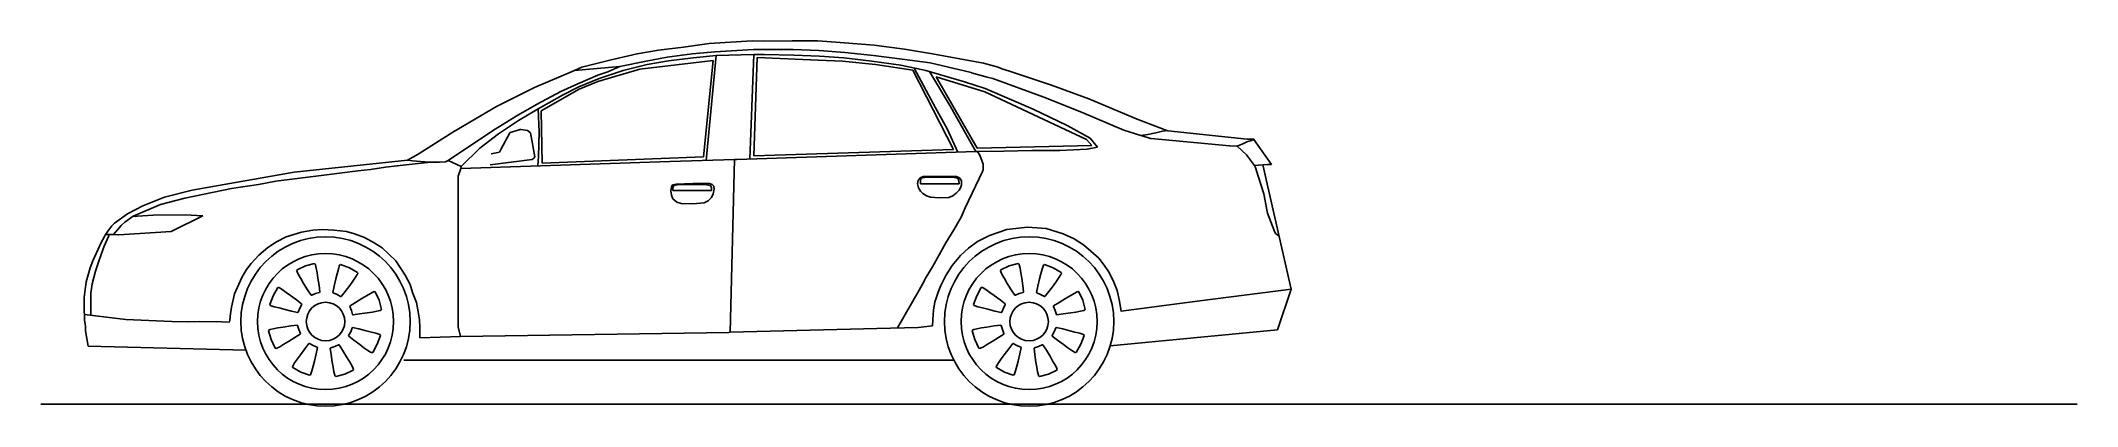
# Model space of a CAD drawing. Header units: millimetres. Extents: x 1999 to 14390, y 80 to 2302.
import ezdxf

# ---------------------------------------------------------------- set-up
doc = ezdxf.new("R2010")
doc.units = ezdxf.units.MM
doc.layers.add('1', color=7, linetype='Continuous')

msp = doc.modelspace()

# ---------------------------------------------------------------- linework, layer by layer
for p, q in [((5757, 2245), (5629, 2223)), ((5911, 2264), (5757, 2245)), ((6066, 2286), (5911, 2264)), ((5962, 2222), (6100, 2235)), ((6328, 2301), (6066, 2286)), ((6100, 2235), (6335, 2249)), ((6394, 2300), (6328, 2301)), ((6335, 2249), (6337, 2249)), ((6400, 2249), (6337, 2249)), ((6571, 2302), (6394, 2300)), ((6400, 2249), (6400, 2249)), ((6400, 2249), (6578, 2248)), ((6727, 2301), (6571, 2302)), ((6734, 2243), (6578, 2248)), ((6889, 2290), (6727, 2301)), ((6736, 2243), (6734, 2243)), ((6892, 2231), (6736, 2243)), ((7071, 2275), (6889, 2290)), ((7066, 2212), (6892, 2231)), ((7254, 2251), (7071, 2275)), ((7425, 2223), (7254, 2251)), ((5247, 2122), (5003, 2018)), ((5292, 2141), (5247, 2122)), ((5469, 2186), (5292, 2141)), ((5450, 2114), (5394, 2095)), ((5396, 2072), (5542, 2121)), ((5522, 2145), (5450, 2114)), ((5629, 2223), (5469, 2186)), ((5522, 2145), (5682, 2178)), ((5542, 2121), (5689, 2158)), ((5682, 2178), (5810, 2202)), ((5689, 2158), (5819, 2181)), ((5962, 2222), (5810, 2202)), ((5819, 2181), (5968, 2198)), ((5968, 2198), (6108, 2213)), ((6108, 2213), (6337, 2218)), ((6337, 2218), (6400, 2218)), ((6400, 2218), (6581, 2215)), ((6581, 2215), (6737, 2209)), ((6737, 2209), (6886, 2198)), ((6886, 2198), (7055, 2179)), ((7055, 2179), (7232, 2153)), ((7066, 2212), (7241, 2190)), ((7232, 2153), (7384, 2122)), ((7410, 2167), (7241, 2190)), ((7314, 2136), (7444, 1894)), ((7384, 2122), (7620, 2053)), ((7537, 1898), (7406, 2116)), ((7660, 2109), (7410, 2167)), ((7735, 2165), (7425, 2223)), ((7662, 2108), (7660, 2109)), ((7758, 2080), (7662, 2108)), ((7825, 2141), (7735, 2165)), ((7847, 2132), (7825, 2141)), ((7893, 2118), (7847, 2132)), ((8149, 2033), (7893, 2118)), ((5003, 2018), (4773, 1902)), ((5164, 1993), (5016, 1915)), ((5267, 2041), (5164, 1993)), ((5173, 1972), (5273, 2022)), ((5389, 2093), (5267, 2041)), ((5273, 2022), (5396, 2072)), ((5394, 2095), (5389, 2093)), ((7620, 2053), (7745, 2011)), ((7745, 2011), (8038, 1887)), ((7792, 2072), (7758, 2080)), ((8103, 1959), (7792, 2072)), ((8376, 1949), (8149, 2033)), ((4773, 1902), (4507, 1747)), ((5016, 1915), (4891, 1843)), ((4907, 1818), (5026, 1888)), ((5026, 1888), (5173, 1972)), ((7444, 1894), (7515, 1766)), ((7689, 1629), (7537, 1898)), ((8038, 1887), (8245, 1787)), ((8331, 1868), (8103, 1959)), ((8589, 1759), (8331, 1868)), ((8671, 1826), (8376, 1949)), ((4507, 1747), (4295, 1612)), ((4765, 1765), (4639, 1681)), ((4671, 1650), (4785, 1737)), ((4891, 1843), (4765, 1765)), ((4785, 1737), (4907, 1818)), ((4853, 1743), (4799, 1640)), ((4854, 1744), (4853, 1743)), ((4856, 1745), (4854, 1744)), ((4910, 1761), (4856, 1745)), ((4912, 1762), (4910, 1761)), ((4918, 1763), (4912, 1762)), ((4923, 1763), (4918, 1763)), ((4960, 1757), (4923, 1763)), ((4980, 1743), (4960, 1757)), ((7515, 1766), (7579, 1625)), ((8245, 1787), (8385, 1710)), ((8693, 1726), (8589, 1759)), ((8740, 1799), (8671, 1826)), ((8783, 1743), (8736, 1732)), ((8809, 1773), (8740, 1799)), ((8824, 1752), (8783, 1743)), ((8850, 1757), (8809, 1773)), ((8841, 1754), (8824, 1752)), ((8850, 1757), (8841, 1754)), ((8857, 1755), (8850, 1757)), ((9339, 1703), (8857, 1755)), ((4295, 1612), (4231, 1577)), ((4639, 1681), (4479, 1574)), ((4558, 1538), (4671, 1650)), ((4790, 1624), (4739, 1614)), ((4799, 1640), (4790, 1624)), ((7689, 1629), (6234, 1580)), ((7698, 1629), (7689, 1629)), ((7860, 1630), (7698, 1629)), ((7698, 1629), (7713, 1607)), ((8030, 1634), (7860, 1630)), ((8200, 1635), (8030, 1634)), ((8366, 1642), (8200, 1635)), ((8429, 1656), (8366, 1642)), ((8385, 1710), (8429, 1656)), ((8736, 1732), (8693, 1726)), ((8700, 1724), (8693, 1726)), ((8751, 1707), (8700, 1724)), ((8755, 1707), (8751, 1707)), ((9232, 1664), (8755, 1707)), ((9232, 1664), (9235, 1664)), ((9276, 1661), (9235, 1664)), ((9278, 1661), (9276, 1661)), ((9313, 1676), (9278, 1661)), ((9278, 1661), (9336, 1608)), ((9338, 1687), (9313, 1676)), ((9365, 1696), (9338, 1687)), ((9383, 1703), (9339, 1703)), ((9380, 1702), (9365, 1696)), ((9383, 1703), (9380, 1702)), ((3640, 1474), (3737, 1487)), ((3928, 1511), (3737, 1487)), ((3928, 1511), (4006, 1519)), ((4097, 1533), (4006, 1519)), ((4097, 1533), (4167, 1542)), ((4167, 1542), (4259, 1551)), ((4262, 1573), (4231, 1577)), ((4259, 1551), (4260, 1551)), ((4260, 1551), (4372, 1563)), ((4360, 1563), (4262, 1573)), ((4372, 1563), (4360, 1563)), ((4372, 1563), (4431, 1565)), ((4426, 1563), (4372, 1563)), ((4462, 1565), (4426, 1563)), ((4479, 1574), (4462, 1565)), ((4479, 1574), (4558, 1538)), ((5827, 1568), (4556, 1525)), ((4556, 1525), (4558, 1538)), ((4990, 1581), (4999, 1589)), ((4999, 1589), (5005, 1596)), ((6221, 1581), (5827, 1568)), ((6234, 1580), (6221, 1581)), ((7729, 1508), (7624, 1287)), ((7713, 1607), (7733, 1551)), ((7729, 1508), (7734, 1518)), ((7733, 1551), (7734, 1518)), ((9336, 1608), (9385, 1543)), ((9385, 1543), (9408, 1545)), ((9391, 1531), (9385, 1543)), ((9395, 1519), (9391, 1531)), ((9395, 1519), (9395, 1517)), ((9395, 1517), (9440, 1371)), ((9408, 1545), (9434, 1547)), ((9434, 1547), (9463, 1549)), ((9463, 1549), (9478, 1550)), ((9478, 1550), (9488, 1550)), ((3159, 1404), (2877, 1346)), ((3159, 1404), (3324, 1429)), ((3324, 1429), (3430, 1448)), ((3430, 1448), (3544, 1463)), ((3544, 1463), (3640, 1474)), ((5836, 1412), (5833, 1389)), ((5833, 1389), (5837, 1364)), ((5844, 1426), (5836, 1412)), ((5837, 1364), (5846, 1341)), ((5865, 1431), (5844, 1426)), ((5845, 1408), (5851, 1423)), ((5845, 1391), (5845, 1408)), ((6081, 1391), (5845, 1391)), ((5851, 1423), (5883, 1429)), ((5966, 1434), (5865, 1431)), ((5883, 1429), (6040, 1429)), ((6068, 1434), (5966, 1434)), ((6040, 1429), (6074, 1423)), ((6084, 1428), (6068, 1434)), ((6081, 1408), (6074, 1423)), ((6080, 1350), (6090, 1372)), ((6081, 1391), (6081, 1408)), ((6094, 1419), (6084, 1428)), ((6090, 1372), (6097, 1399)), ((6097, 1399), (6094, 1419)), ((7338, 1452), (7334, 1432)), ((7334, 1432), (7340, 1408)), ((7349, 1468), (7338, 1452)), ((7340, 1408), (7353, 1388)), ((7368, 1476), (7349, 1468)), ((7351, 1451), (7356, 1466)), ((7351, 1433), (7351, 1451)), ((7587, 1433), (7351, 1433)), ((7353, 1388), (7367, 1373)), ((7356, 1466), (7388, 1472)), ((7367, 1373), (7389, 1359)), ((7468, 1477), (7368, 1476)), ((7388, 1472), (7545, 1472)), ((7572, 1477), (7468, 1477)), ((7545, 1472), (7580, 1466)), ((7548, 1359), (7570, 1375)), ((7570, 1375), (7588, 1394)), ((7590, 1469), (7572, 1477)), ((7586, 1451), (7580, 1466)), ((7587, 1433), (7586, 1451)), ((7588, 1394), (7597, 1412)), ((7602, 1451), (7590, 1469)), ((7597, 1412), (7601, 1427)), ((7601, 1427), (7602, 1451)), ((9440, 1371), (9462, 1264)), ((2728, 1307), (2562, 1236)), ((2588, 1235), (2683, 1241)), ((2683, 1241), (2878, 1243)), ((2877, 1346), (2728, 1307)), ((5846, 1341), (5869, 1320)), ((5869, 1320), (5895, 1313)), ((5895, 1313), (5967, 1311)), ((5967, 1311), (6035, 1316)), ((6035, 1316), (6061, 1328)), ((6061, 1328), (6080, 1350)), ((7389, 1359), (7413, 1351)), ((7413, 1351), (7466, 1348)), ((7466, 1348), (7525, 1350)), ((7525, 1350), (7548, 1359)), ((7606, 1244), (7600, 1230)), ((7624, 1287), (7606, 1244)), ((9462, 1264), (9464, 1254)), ((9464, 1254), (9493, 1175)), ((2387, 1113), (2394, 1124)), ((2413, 1153), (2394, 1124)), ((2394, 1124), (2443, 1124)), ((2432, 1177), (2413, 1153)), ((2448, 1193), (2432, 1177)), ((2466, 1153), (2443, 1124)), ((2443, 1124), (2473, 1122)), ((2489, 1178), (2466, 1153)), ((2511, 1199), (2489, 1178)), ((2562, 1236), (2511, 1199)), ((2575, 1234), (2562, 1236)), ((2575, 1234), (2588, 1235)), ((3586, 1138), (3493, 1110)), ((3655, 1150), (3586, 1138)), ((3714, 1154), (3655, 1150)), ((3783, 1151), (3714, 1154)), ((3859, 1143), (3783, 1151)), ((3909, 1128), (3859, 1143)), ((3969, 1105), (3909, 1128)), ((7554, 1153), (7506, 1073)), ((7600, 1230), (7554, 1153)), ((7698, 1082), (7771, 1119)), ((7771, 1119), (7878, 1155)), ((7878, 1155), (8002, 1169)), ((8002, 1169), (8117, 1161)), ((8117, 1161), (8221, 1129)), ((8221, 1129), (8287, 1098)), ((9493, 1175), (9508, 1139)), ((9508, 1139), (9513, 1128)), ((9533, 1117), (9513, 1128)), ((2348, 1035), (2317, 965)), ((2364, 1071), (2348, 1036)), ((2348, 1036), (2348, 1035)), ((2387, 1113), (2364, 1071)), ((3327, 999), (3279, 947)), ((3433, 1079), (3380, 1045)), ((3493, 1110), (3433, 1079)), ((4027, 1074), (3969, 1105)), ((4076, 1043), (4027, 1074)), ((4115, 1007), (4076, 1043)), ((4159, 964), (4115, 1007)), ((7506, 1073), (7456, 982)), ((7544, 936), (7595, 996)), ((7595, 996), (7644, 1042)), ((7644, 1042), (7698, 1082)), ((8287, 1098), (8344, 1061)), ((8344, 1061), (8388, 1022)), ((8388, 1022), (8436, 980)), ((2287, 880), (2276, 836)), ((2301, 922), (2287, 880)), ((2317, 965), (2301, 922)), ((3252, 911), (3222, 862)), ((3279, 947), (3252, 911)), ((3557, 903), (3559, 909)), ((3559, 898), (3557, 903)), ((3559, 909), (3610, 933)), ((3568, 880), (3559, 898)), ((3582, 856), (3568, 880)), ((3610, 933), (3664, 948)), ((3664, 948), (3670, 944)), ((3670, 944), (3671, 939)), ((3671, 939), (3676, 920)), ((3676, 920), (3681, 892)), ((3681, 892), (3686, 859)), ((3795, 855), (3803, 885)), ((3803, 885), (3810, 914)), ((3810, 914), (3816, 932)), ((3816, 932), (3818, 937)), ((3818, 937), (3824, 941)), ((3824, 941), (3877, 921)), ((3877, 921), (3926, 893)), ((3925, 881), (3915, 865)), ((3928, 886), (3925, 881)), ((3926, 893), (3928, 886)), ((4191, 918), (4159, 964)), ((4216, 877), (4191, 918)), ((4247, 820), (4216, 877)), ((7424, 928), (7386, 864)), ((7456, 982), (7424, 928)), ((7476, 815), (7507, 875)), ((7507, 875), (7544, 936)), ((7838, 903), (7840, 909)), ((7840, 898), (7838, 903)), ((7840, 909), (7891, 933)), ((7849, 880), (7840, 898)), ((7864, 856), (7849, 880)), ((7891, 933), (7946, 948)), ((7946, 948), (7952, 944)), ((7952, 944), (7953, 939)), ((7953, 939), (7958, 920)), ((7958, 920), (7962, 892)), ((7962, 892), (7968, 859)), ((8076, 855), (8084, 885)), ((8084, 885), (8092, 914)), ((8092, 914), (8098, 932)), ((8098, 932), (8100, 937)), ((8100, 937), (8106, 941)), ((8106, 941), (8159, 921)), ((8159, 921), (8208, 893)), ((8206, 881), (8196, 865)), ((8209, 886), (8206, 881)), ((8208, 893), (8209, 886)), ((8436, 980), (8470, 938)), ((8470, 938), (8496, 899)), ((8496, 899), (8525, 844)), ((2269, 789), (2263, 742)), ((2275, 834), (2269, 789)), ((2276, 836), (2275, 834)), ((3179, 764), (3159, 683)), ((3222, 862), (3179, 764)), ((3393, 699), (3413, 752)), ((3413, 752), (3441, 801)), ((3441, 801), (3448, 802)), ((3448, 802), (3453, 799)), ((3453, 799), (3469, 790)), ((3469, 790), (3493, 772)), ((3493, 772), (3519, 754)), ((3519, 754), (3556, 727)), ((3599, 827), (3582, 856)), ((3623, 788), (3599, 827)), ((3644, 756), (3623, 788)), ((3648, 755), (3644, 756)), ((3671, 765), (3648, 755)), ((3696, 772), (3671, 765)), ((3686, 859), (3693, 814)), ((3693, 814), (3698, 775)), ((3698, 775), (3696, 772)), ((3776, 772), (3784, 810)), ((3778, 769), (3776, 772)), ((3802, 759), (3778, 769)), ((3784, 810), (3795, 855)), ((3824, 747), (3802, 759)), ((3828, 748), (3824, 747)), ((3852, 778), (3828, 748)), ((3879, 815), (3852, 778)), ((3898, 841), (3879, 815)), ((3915, 865), (3898, 841)), ((3953, 735), (3981, 752)), ((3981, 752), (4006, 766)), ((4006, 766), (4024, 775)), ((4024, 775), (4028, 777)), ((4028, 777), (4035, 775)), ((4035, 775), (4058, 724)), ((4262, 771), (4247, 820)), ((4285, 710), (4262, 771)), ((7365, 822), (7344, 786)), ((7386, 864), (7365, 822)), ((7445, 732), (7459, 774)), ((7459, 774), (7476, 815)), ((7674, 699), (7694, 752)), ((7694, 752), (7722, 801)), ((7722, 801), (7729, 802)), ((7729, 802), (7734, 799)), ((7734, 799), (7750, 790)), ((7750, 790), (7774, 772)), ((7774, 772), (7800, 754)), ((7800, 754), (7837, 727)), ((7880, 827), (7864, 856)), ((7904, 788), (7880, 827)), ((7925, 756), (7904, 788)), ((7929, 755), (7925, 756)), ((7952, 765), (7929, 755)), ((7977, 772), (7952, 765)), ((7968, 859), (7974, 814)), ((7974, 814), (7979, 775)), ((7979, 775), (7977, 772)), ((8058, 772), (8066, 810)), ((8059, 769), (8058, 772)), ((8083, 759), (8059, 769)), ((8066, 810), (8076, 855)), ((8106, 747), (8083, 759)), ((8109, 748), (8106, 747)), ((8133, 778), (8109, 748)), ((8161, 815), (8133, 778)), ((8179, 841), (8161, 815)), ((8196, 865), (8179, 841)), ((8234, 735), (8262, 752)), ((8262, 752), (8287, 766)), ((8287, 766), (8305, 775)), ((8305, 775), (8309, 777)), ((8309, 777), (8316, 775)), ((8316, 775), (8339, 724)), ((8525, 844), (8548, 784)), ((8548, 784), (8563, 719)), ((2263, 742), (2263, 707)), ((2263, 707), (2263, 706)), ((2263, 706), (2263, 701)), ((2263, 701), (2263, 697)), ((2264, 657), (2265, 638)), ((2265, 638), (2265, 629)), ((2265, 629), (2266, 612)), ((3152, 628), (3150, 598)), ((3159, 683), (3152, 628)), ((3397, 693), (3393, 699)), ((3402, 691), (3397, 693)), ((3420, 685), (3402, 691)), ((3449, 678), (3420, 685)), ((3479, 670), (3449, 678)), ((3524, 659), (3479, 670)), ((3562, 651), (3524, 659)), ((3556, 727), (3586, 703)), ((3565, 653), (3562, 651)), ((3575, 677), (3565, 653)), ((3587, 699), (3575, 677)), ((3586, 703), (3587, 699)), ((3880, 686), (3881, 690)), ((3890, 663), (3880, 686)), ((3881, 690), (3914, 711)), ((3897, 638), (3890, 663)), ((3901, 636), (3897, 638)), ((3939, 641), (3901, 636)), ((3914, 711), (3953, 735)), ((3985, 648), (3939, 641)), ((4017, 653), (3985, 648)), ((4045, 658), (4017, 653)), ((4065, 662), (4045, 658)), ((4058, 724), (4073, 669)), ((4069, 664), (4065, 662)), ((4073, 669), (4069, 664)), ((4295, 654), (4285, 710)), ((4303, 605), (4295, 654)), ((7427, 607), (7431, 664)), ((7431, 664), (7440, 715)), ((7440, 715), (7445, 732)), ((7678, 693), (7674, 699)), ((7684, 691), (7678, 693)), ((7701, 685), (7684, 691)), ((7730, 678), (7701, 685)), ((7761, 670), (7730, 678)), ((7805, 659), (7761, 670)), ((7843, 651), (7805, 659)), ((7837, 727), (7868, 703)), ((7847, 653), (7843, 651)), ((7856, 677), (7847, 653)), ((7868, 699), (7856, 677)), ((7868, 703), (7868, 699)), ((8161, 686), (8162, 690)), ((8172, 663), (8161, 686)), ((8162, 690), (8195, 711)), ((8179, 638), (8172, 663)), ((8182, 636), (8179, 638)), ((8220, 641), (8182, 636)), ((8195, 711), (8234, 735)), ((8266, 648), (8220, 641)), ((8298, 653), (8266, 648)), ((8326, 658), (8298, 653)), ((8346, 662), (8326, 658)), ((8339, 724), (8354, 669)), ((8350, 664), (8346, 662)), ((8354, 669), (8350, 664)), ((8563, 719), (8573, 657)), ((2266, 612), (2266, 603)), ((2266, 603), (2269, 581)), ((2269, 581), (2271, 563)), ((2271, 563), (2271, 550)), ((2271, 550), (2272, 541)), ((2272, 541), (2272, 538)), ((2890, 594), (2797, 595)), ((2967, 596), (2890, 594)), ((3099, 593), (2967, 596)), ((3386, 539), (3390, 545)), ((3401, 485), (3386, 539)), ((3390, 545), (3395, 546)), ((3395, 546), (3414, 551)), ((3414, 551), (3442, 556)), ((3442, 556), (3475, 561)), ((3475, 561), (3520, 568)), ((3546, 498), (3506, 474)), ((3520, 568), (3559, 572)), ((3578, 519), (3546, 498)), ((3559, 572), (3562, 570)), ((3562, 570), (3569, 546)), ((3569, 546), (3579, 523)), ((3579, 523), (3578, 519)), ((3872, 510), (3885, 532)), ((3873, 506), (3872, 510)), ((3904, 482), (3873, 506)), ((3885, 532), (3894, 556)), ((3894, 556), (3897, 558)), ((3897, 558), (3935, 550)), ((3935, 550), (3980, 539)), ((3980, 539), (4011, 531)), ((4011, 531), (4039, 524)), ((4039, 524), (4057, 518)), ((4066, 510), (4046, 457)), ((4057, 518), (4063, 516)), ((4063, 516), (4066, 510)), ((4305, 561), (4303, 605)), ((6185, 529), (4553, 504)), ((6194, 530), (6185, 529)), ((7087, 553), (6194, 530)), ((7667, 539), (7671, 545)), ((7683, 485), (7667, 539)), ((7671, 545), (7676, 546)), ((7676, 546), (7695, 551)), ((7695, 551), (7724, 556)), ((7724, 556), (7756, 561)), ((7756, 561), (7801, 568)), ((7827, 498), (7788, 474)), ((7801, 568), (7840, 572)), ((7860, 519), (7827, 498)), ((7840, 572), (7843, 570)), ((7843, 570), (7850, 546)), ((7850, 546), (7860, 523)), ((7860, 523), (7860, 519)), ((8154, 510), (8166, 532)), ((8154, 506), (8154, 510)), ((8185, 482), (8154, 506)), ((8166, 532), (8175, 556)), ((8175, 556), (8178, 558)), ((8178, 558), (8217, 550)), ((8217, 550), (8261, 539)), ((8261, 539), (8292, 531)), ((8292, 531), (8321, 524)), ((8321, 524), (8338, 518)), ((8347, 510), (8327, 457)), ((8338, 518), (8344, 516)), ((8344, 516), (8347, 510)), ((3425, 433), (3401, 485)), ((3431, 432), (3425, 433)), ((3436, 434), (3431, 432)), ((3454, 442), (3436, 434)), ((3478, 457), (3454, 442)), ((3506, 474), (3478, 457)), ((3562, 368), (3580, 393)), ((3580, 393), (3607, 430)), ((3607, 430), (3631, 461)), ((3631, 461), (3635, 462)), ((3635, 462), (3657, 449)), ((3657, 449), (3681, 440)), ((3675, 399), (3664, 354)), ((3683, 437), (3675, 399)), ((3681, 440), (3683, 437)), ((3761, 433), (3764, 436)), ((3766, 395), (3761, 433)), ((3764, 436), (3788, 444)), ((3773, 349), (3766, 395)), ((3788, 444), (3811, 454)), ((3811, 454), (3815, 453)), ((3815, 453), (3836, 420)), ((3836, 420), (3860, 381)), ((3860, 381), (3877, 353)), ((3941, 455), (3904, 482)), ((3966, 436), (3941, 455)), ((3966, 436), (3990, 419)), ((3990, 419), (4006, 409)), ((4012, 406), (4006, 409)), ((4019, 407), (4012, 406)), ((4046, 457), (4019, 407)), ((7706, 433), (7683, 485)), ((7713, 432), (7706, 433)), ((7717, 434), (7713, 432)), ((7735, 442), (7717, 434)), ((7760, 457), (7735, 442)), ((7788, 474), (7760, 457)), ((7843, 368), (7861, 393)), ((7861, 393), (7889, 430)), ((7889, 430), (7913, 461)), ((7913, 461), (7916, 462)), ((7916, 462), (7939, 449)), ((7939, 449), (7962, 440)), ((7956, 399), (7946, 354)), ((7964, 437), (7956, 399)), ((7962, 440), (7964, 437)), ((8043, 433), (8045, 436)), ((8047, 395), (8043, 433)), ((8045, 436), (8069, 444)), ((8054, 349), (8047, 395)), ((8069, 444), (8093, 454)), ((8093, 454), (8096, 453)), ((8096, 453), (8118, 420)), ((8118, 420), (8142, 381)), ((8142, 381), (8158, 353)), ((8222, 455), (8185, 482)), ((8248, 436), (8222, 455)), ((8248, 436), (8272, 419)), ((8272, 419), (8288, 409)), ((8293, 406), (8288, 409)), ((8300, 407), (8293, 406)), ((8327, 457), (8300, 407)), ((8505, 450), (8505, 447)), ((3531, 322), (3535, 327)), ((3533, 315), (3531, 322)), ((3582, 288), (3533, 315)), ((3544, 343), (3535, 327)), ((3562, 368), (3544, 343)), ((3635, 268), (3582, 288)), ((3641, 271), (3635, 268)), ((3643, 277), (3641, 271)), ((3643, 277), (3649, 295)), ((3649, 295), (3656, 323)), ((3664, 354), (3656, 323)), ((3778, 317), (3773, 349)), ((3778, 317), (3783, 289)), ((3783, 289), (3788, 269)), ((3789, 265), (3788, 269)), ((3795, 261), (3789, 265)), ((3849, 276), (3795, 261)), ((3901, 299), (3849, 276)), ((3892, 328), (3877, 353)), ((3900, 310), (3892, 328)), ((3900, 310), (3902, 306)), ((3902, 306), (3901, 299)), ((7813, 322), (7816, 327)), ((7814, 315), (7813, 322)), ((7863, 288), (7814, 315)), ((7826, 343), (7816, 327)), ((7843, 368), (7826, 343)), ((7916, 268), (7863, 288)), ((7922, 271), (7916, 268)), ((7924, 277), (7922, 271)), ((7924, 277), (7930, 295)), ((7930, 295), (7938, 323)), ((7946, 354), (7938, 323)), ((8060, 317), (8054, 349)), ((8060, 317), (8064, 289)), ((8064, 289), (8069, 269)), ((8070, 265), (8069, 269)), ((8076, 261), (8070, 265)), ((8130, 276), (8076, 261)), ((8182, 299), (8130, 276)), ((8173, 328), (8158, 353)), ((8182, 310), (8173, 328)), ((8182, 310), (8184, 306)), ((8184, 306), (8182, 299)), ((1999, 92), (14390, 92))]:
    msp.add_line(p, q)
at = {"layer": '1'}
for p, q in [((5247, 2122), (5522, 2145)), ((5388, 2055), (5644, 2130)), ((5644, 2130), (6090, 2182)), ((6032, 1597), (6090, 2182)), ((6108, 2213), (6047, 1575)), ((6337, 2218), (6314, 1583)), ((6337, 1603), (6358, 2200)), ((6358, 2200), (6729, 2185)), ((6729, 2185), (6878, 2178)), ((6878, 2178), (7079, 2157)), ((7079, 2157), (7305, 2123)), ((7305, 2123), (7552, 1640)), ((5276, 2008), (5044, 1877)), ((5276, 2008), (5388, 2055)), ((7743, 1991), (7448, 2083)), ((7448, 2083), (7697, 1649)), ((8362, 1701), (7743, 1991)), ((5026, 1888), (5031, 1746)), ((5051, 1557), (5044, 1877)), ((5005, 1596), (4980, 1743)), ((5031, 1746), (5028, 1598)), ((6337, 1603), (7552, 1640)), ((7697, 1649), (8394, 1665)), ((8394, 1665), (8362, 1701)), ((9380, 1702), (9488, 1550)), ((3047, 1416), (3541, 1503)), ((3541, 1503), (4231, 1577)), ((4556, 1525), (4540, 1479)), ((4990, 1581), (4733, 1547)), ((5028, 1598), (5023, 1541)), ((6032, 1597), (5051, 1557)), ((6221, 1581), (6194, 530)), ((9607, 792), (9434, 1547)), ((2752, 1352), (2921, 1394)), ((2921, 1394), (3047, 1416)), ((4540, 1479), (4540, 562)), ((2448, 1193), (2528, 1249)), ((2528, 1249), (2621, 1299)), ((2621, 1299), (2752, 1352)), ((2878, 1243), (2986, 1238)), ((2411, 1113), (2416, 1124)), ((2473, 1122), (2475, 1122)), ((2475, 1122), (2792, 1142)), ((2792, 1142), (2986, 1238)), ((3327, 999), (3380, 1045)), ((7344, 786), (7212, 556)), ((9607, 792), (9052, 720)), ((9525, 545), (9607, 792)), ((2264, 657), (2263, 697)), ((2517, 608), (2265, 638)), ((9052, 720), (8573, 658)), ((2272, 538), (2288, 446)), ((2797, 595), (2517, 608)), ((3099, 593), (3150, 591)), ((4305, 561), (4305, 495)), ((4305, 495), (4553, 504)), ((4540, 562), (4553, 504)), ((7087, 553), (7337, 559)), ((7337, 559), (7424, 569)), ((7424, 569), (7427, 607)), ((9525, 545), (8505, 447)), ((2288, 446), (3248, 420)), ((6040, 360), (4209, 360)), ((6040, 360), (7555, 360))]:
    msp.add_line(p, q, dxfattribs=at)
msp.add_lwpolyline([(2411, 1113), (2385, 1054), (2357, 975), (2333, 901), (2312, 825), (2305, 767), (2305, 634)], dxfattribs=at)
for centre, radius in [((3732, 595), 515), ((3732, 595), 414), ((8013, 595), 515), ((8013, 595), 414), ((3732, 595), 117), ((8013, 595), 117)]:
    msp.add_circle(centre, radius, dxfattribs=at)

doc.saveas('drawing.dxf')
